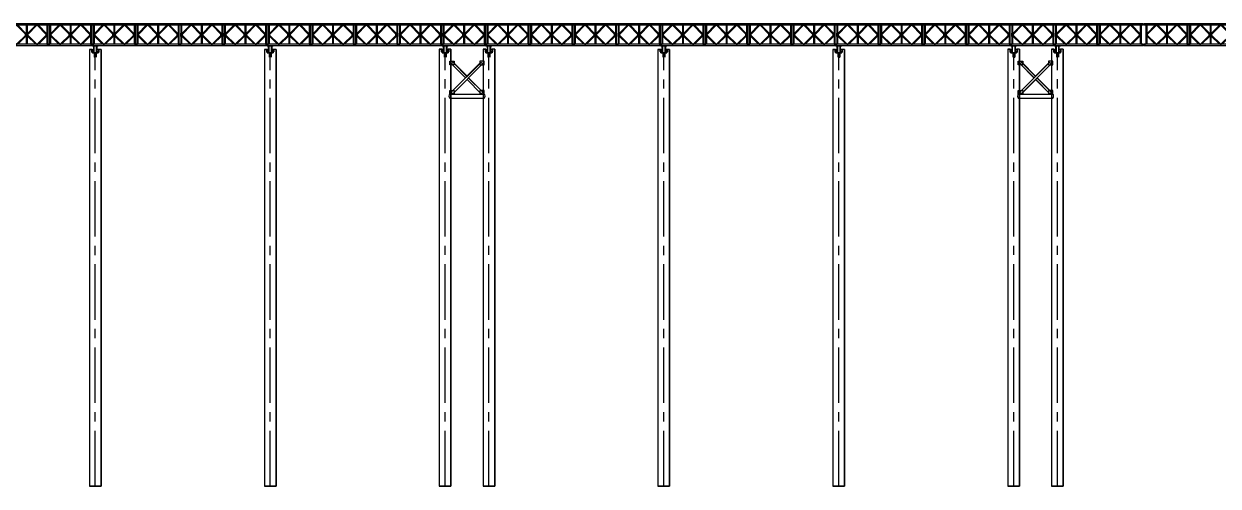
# Model space of a CAD drawing. Extents: x 0 to 558779, y 0 to 2762081.
# Drawn here: x 510849.9 to 510931.8, y 2757211.2 to 2757243 of the extents above; entities that cross this region are included whole.
import ezdxf

# ---------------------------------------------------------------- set-up
doc = ezdxf.new("R2010")
doc.units = 0
doc.header["$LTSCALE"] = 20
doc.linetypes.add('CENTER', pattern=[2, 1.25, -0.25, 0.25, -0.25])
doc.linetypes.add('CENTER2', pattern=[28.575, 19.05, -3.175, 3.175, -3.175])
for name, color, linetype in [('7标注层', 4, 'Continuous'), ('工字钢', 3, 'Continuous'), ('斜撑', 7, 'Continuous'), ('钢管立柱', 2, 'Continuous')]:
    doc.layers.add(name, color=color, linetype=linetype)
doc.layers.add('center', color=3, linetype='CENTER', lineweight=13)
doc.layers.add('标注', color=3, linetype='Continuous', lineweight=15)

# ---------------------------------------------------------------- blocks, each defined once
blk = doc.blocks.new('贝雷梁')
at = {"color": 7, "ltscale": 10}
for p, q in [((-7, 144.5), (-6.5, 145)), ((-7, 144.5), (-7, 135.5)), ((-7, 135.5), (-6.5, 135))]:
    blk.add_line(p, q, dxfattribs=at)
at = {"color": 7}
for p, q in [((-7, 144.5), (-7, 135.5)), ((-6.5, 145), (306.5, 145)), ((-6.5, 145), (306.5, 145)), ((-6.5, 135), (306.5, 135)), ((6, 135), (6, 5)), ((9, 70), (79.5, 140)), ((12, 77.2), (70.3, 135)), ((12, 135), (12, 5)), ((16.2, 73), (78.7, 135)), ((79.5, 140), (150, 70)), ((142.8, 73), (80.3, 135)), ((147, 77.2), (88.7, 135)), ((147, 135), (147, 5)), ((220.5, 140), (150, 70)), ((153, 77.2), (211.3, 135)), ((153, 135), (153, 5)), ((157.2, 73), (219.7, 135)), ((291, 70), (220.5, 140)), ((283.8, 73), (221.3, 135)), ((288, 77.2), (229.7, 135)), ((288, 135), (288, 5)), ((294, 135), (294, 5)), ((307, 144.5), (306.5, 145)), ((307, 135.5), (306.5, 135)), ((307, 144.5), (307, 135.5)), ((-7, 4.5), (-6.5, 5)), ((-7, 4.5), (-6.5, 5)), ((-7, -4.5), (-7, 4.5)), ((-7, -4.5), (-7, 4.5)), ((-6.5, 5), (306.5, 5)), ((7.5, 58.7), (7.5, 81.3)), ((7.5, 81.3), (17.7, 81.3)), ((7.5, 58.7), (17.7, 58.7)), ((9, 70), (79.5, 0)), ((12, 77.2), (16.2, 73)), ((12, 62.8), (16.2, 67)), ((12, 62.8), (70.3, 5)), ((16.2, 67), (78.7, 5)), ((17.7, 58.7), (17.7, 81.3)), ((79.5, 0), (150, 70)), ((142.8, 67), (80.3, 5)), ((147, 62.8), (88.7, 5)), ((141.3, 81.3), (158.7, 81.3)), ((141.3, 58.7), (141.3, 81.3)), ((141.3, 58.7), (158.7, 58.7)), ((142.8, 73), (147, 77.2)), ((142.8, 67), (147, 62.8)), ((220.5, 0), (150, 70)), ((157.2, 73), (153, 77.2)), ((157.2, 67), (153, 62.8)), ((153, 62.8), (211.3, 5)), ((157.2, 67), (219.7, 5)), ((158.7, 58.7), (158.7, 81.3)), ((291, 70), (220.5, 0)), ((283.8, 67), (221.3, 5)), ((288, 62.8), (229.7, 5)), ((282.3, 58.7), (282.3, 81.3)), ((292.5, 81.3), (282.3, 81.3)), ((282.3, 58.7), (292.5, 58.7)), ((288, 77.2), (283.8, 73)), ((288, 62.8), (283.8, 67)), ((292.5, 58.7), (292.5, 81.3)), ((307, 4.5), (306.5, 5)), ((307, -4.5), (307, 4.5)), ((-7, -4.5), (-6.5, -5)), ((-7, -4.5), (-6.5, -5)), ((-6.5, -5), (306.5, -5)), ((-6.5, -5), (306.5, -5)), ((307, -4.5), (306.5, -5))]:
    blk.add_line(p, q, dxfattribs=at)
at = {"color": 7, "ltscale": 10}
for centre in [(0, 140), (0, 140), (300, 140), (300, 140)]:
    blk.add_circle(centre, 2.5, dxfattribs=at)
at = {"color": 7}
for centre in [(0, 140), (0, 140), (0, 140), (0, 140), (0, 140), (0, 140), (0, 140), (0, 140), (300, 140), (300, 140), (300, 140), (300, 140), (300, 140), (300, 140), (300, 140), (300, 140), (0, 0), (300, 0), (300, 0), (300, 0), (300, 0), (300, 0), (300, 0)]:
    blk.add_circle(centre, 2.5, dxfattribs=at)
at = {"layer": 'center', "ltscale": 0.5}
for p, q in [((9, 145), (9, -5)), ((150, 145), (150, -5)), ((291, 145), (291, -5))]:
    blk.add_line(p, q, dxfattribs=at)
blk = doc.blocks.new('*U505')
at = {"xscale": -0.0100000000093132, "yscale": 0.0099999999947613, "zscale": 0.01}
blk.add_blockref('贝雷梁', (1.5, -0.7), dxfattribs=at)
blk = doc.blocks.new('*U504')
at = {"color": 0, "linetype": 'ByBlock', "lineweight": -2, "transparency": 16777216}
for p in [(171, 0), (174, 0), (177, 0), (180, 0), (183, 0), (186, 0), (189, 0), (192, 0), (195, 0), (198, 0), (201, 0), (204, 0), (207, 0), (210, 0), (213, 0), (216, 0), (219, 0), (222, 0), (225, 0), (228, 0), (231, 0), (234, 0), (237, 0), (240, 0), (243, 0), (246, 0)]:
    blk.add_blockref('*U505', p, dxfattribs=at)
blk = doc.blocks.new('*U503')
at = {"xscale": -0.0100000000093132, "yscale": 0.0099999999947613, "zscale": 0.01}
blk.add_blockref('贝雷梁', (1.5, -0.7), dxfattribs=at)
blk = doc.blocks.new('*U502')
at = {"color": 0, "linetype": 'ByBlock', "lineweight": -2, "transparency": 16777216}
for p in [(0, 0), (3, 0)]:
    blk.add_blockref('*U503', p, dxfattribs=at)
blk = doc.blocks.new('800钢管1')
at = {"color": 5, "linetype": 'Continuous'}
for p, q in [((-91008.82, 147630.83), (-91006.82, 147630.83)), ((-91008.82, 147630.83), (-91008.82, 147630.67)), ((-91008.82, 147630.67), (-91008, 147630.67)), ((-91007.87, 147630.54), (-91007.87, 147626.12)), ((-91007.77, 147626.12), (-91007.77, 147630.54)), ((-91006.82, 147630.67), (-91007.64, 147630.67)), ((-91006.82, 147630.83), (-91004.82, 147630.83)), ((-91006.82, 147630.83), (-91006.82, 147630.67)), ((-91006.82, 147630.83), (-91006.82, 147630.67)), ((-91006.82, 147630.67), (-91006, 147630.67)), ((-91005.87, 147630.54), (-91005.87, 147626.12)), ((-91005.77, 147626.12), (-91005.77, 147630.54)), ((-91004.82, 147630.67), (-91005.64, 147630.67)), ((-91004.82, 147630.83), (-91004.82, 147630.67)), ((-91008, 147625.99), (-91008.82, 147625.99)), ((-91008.82, 147625.99), (-91008.82, 147625.83)), ((-91008.82, 147625.83), (-91006.82, 147625.83)), ((-91006.82, 147625.99), (-91007.64, 147625.99)), ((-91006, 147625.99), (-91006.82, 147625.99)), ((-91006.82, 147625.99), (-91006.82, 147625.83)), ((-91006.82, 147625.83), (-91006.82, 147625.99)), ((-91006.82, 147625.83), (-91004.82, 147625.83)), ((-91004.82, 147625.99), (-91005.64, 147625.99)), ((-91004.82, 147625.83), (-91004.82, 147625.99))]:
    blk.add_line(p, q, dxfattribs=at)
for centre, start, end in [((-91008, 147630.54), 360, 90), ((-91007.64, 147630.54), 90, 180), ((-91006, 147630.54), 360, 90), ((-91005.64, 147630.54), 90, 180), ((-91008, 147626.12), 270, 0), ((-91007.64, 147626.12), 180, 270), ((-91006, 147626.12), 270, 0), ((-91005.64, 147626.12), 180, 270)]:
    blk.add_arc(centre, 0.13, start, end, dxfattribs=at)
at = {"layer": '工字钢', "color": 7}
for points in [[(-91006.82, 147625.83), (-91008.82, 147625.83), (-91008.82, 147625.99), (-91008, 147625.99, 0.414214), (-91007.87, 147626.12), (-91007.87, 147630.54, 0.414214), (-91008, 147630.67), (-91008.82, 147630.67), (-91008.82, 147630.83), (-91006.82, 147630.83), (-91006.82, 147630.67), (-91007.64, 147630.67, 0.414214), (-91007.77, 147630.54), (-91007.77, 147626.12, 0.414214), (-91007.64, 147625.99), (-91006.82, 147625.99)], [(-91006.82, 147625.83), (-91008.82, 147625.83), (-91008.82, 147625.99), (-91008, 147625.99, 0.414214), (-91007.87, 147626.12), (-91007.87, 147630.54, 0.414214), (-91008, 147630.67), (-91008.82, 147630.67), (-91008.82, 147630.83), (-91006.82, 147630.83), (-91006.82, 147630.67), (-91007.64, 147630.67, 0.414214), (-91007.77, 147630.54), (-91007.77, 147626.12, 0.414214), (-91007.64, 147625.99), (-91006.82, 147625.99)], [(-91004.82, 147625.83), (-91006.82, 147625.83), (-91006.82, 147625.99), (-91006, 147625.99, 0.414214), (-91005.87, 147626.12), (-91005.87, 147630.54, 0.414214), (-91006, 147630.67), (-91006.82, 147630.67), (-91006.82, 147630.83), (-91004.82, 147630.83), (-91004.82, 147630.67), (-91005.64, 147630.67, 0.414214), (-91005.77, 147630.54), (-91005.77, 147626.12, 0.414214), (-91005.64, 147625.99), (-91004.82, 147625.99)]]:
    blk.add_lwpolyline(points, format="xyb", close=True, dxfattribs=at)
at = {"layer": '钢管立柱', "color": 7, "lineweight": -3}
for p, q in [((-91010.82, 147628.33), (-91008.97, 147628.33)), ((-91008.97, 147628.33), (-91008.97, 147625.83)), ((-91004.67, 147625.83), (-91008.97, 147625.83)), ((-91002.82, 147628.33), (-91004.67, 147628.33)), ((-91004.67, 147628.33), (-91004.67, 147625.83)), ((-91002.82, 147328.33), (-91010.82, 147328.33))]:
    blk.add_line(p, q, dxfattribs=at)
at = {"layer": '钢管立柱', "color": 7, "linetype": 'Continuous'}
for p, q in [((-91008.97, 147628.33), (-91010.82, 147628.33)), ((-91010.82, 147628.33), (-91010.82, 147328.33)), ((-91009.24, 147628.2), (-91007.86, 147628.2)), ((-91009.24, 147626.68), (-91009.24, 147628.2)), ((-91007.86, 147626.68), (-91009.24, 147626.68)), ((-91008.97, 147625.83), (-91008.97, 147628.33)), ((-91004.67, 147625.83), (-91008.97, 147625.83)), ((-91007.86, 147628.2), (-91007.86, 147626.68)), ((-91007.78, 147626.68), (-91007.78, 147628.2)), ((-91005.78, 147628.2), (-91004.39, 147628.2)), ((-91005.78, 147626.68), (-91005.78, 147628.2)), ((-91004.39, 147626.68), (-91005.78, 147626.68)), ((-91002.82, 147628.33), (-91004.67, 147628.33)), ((-91004.67, 147628.33), (-91004.67, 147625.83)), ((-91004.39, 147628.2), (-91004.39, 147626.68)), ((-91002.82, 147328.33), (-91002.82, 147628.33)), ((-91010.82, 147328.33), (-91002.82, 147328.33))]:
    blk.add_line(p, q, dxfattribs=at)
at = {"layer": '钢管立柱', "color": 7, "linetype": 'ByBlock', "ltscale": 10}
for p, q in [((-91007.51, 147625.83), (-91007.51, 147623.03)), ((-91007.42, 147625.83), (-91007.42, 147623.03)), ((-91006.21, 147625.83), (-91006.21, 147623.03)), ((-91006.12, 147625.83), (-91006.12, 147623.03))]:
    blk.add_line(p, q, dxfattribs=at)
at = {"layer": '钢管立柱', "color": 7}
for p, q in [((-91007.42, 147623.03), (-91007.51, 147623.03)), ((-91006.21, 147623.03), (-91006.12, 147623.03))]:
    blk.add_line(p, q, dxfattribs=at)
at = {"layer": '钢管立柱', "color": 7, "linetype": 'ByBlock', "ltscale": 0.05}
for p, q in [((-91007.47, 147625.83), (-91007.47, 147623.03)), ((-91006.17, 147625.83), (-91006.17, 147623.03))]:
    blk.add_line(p, q, dxfattribs=at)
at = {"layer": '钢管立柱', "color": 3, "linetype": 'CENTER2', "ltscale": 0.1}
blk.add_line((-91006.82, 147328.33), (-91006.82, 147625.83), dxfattribs=at)
at = {"layer": '钢管立柱', "color": 7, "lineweight": -3}
for points in [[(-91010.82, 147628.33), (-91010.82, 147328.33)], [(-91002.82, 147628.33), (-91002.82, 147328.33)]]:
    blk.add_lwpolyline(points, dxfattribs=at)
for points in [[(-91009.24, 147628.2), (-91007.86, 147628.2), (-91007.86, 147626.68), (-91009.24, 147626.68)], [(-91004.39, 147628.2), (-91005.78, 147628.2), (-91005.78, 147626.68), (-91004.39, 147626.68)]]:
    blk.add_lwpolyline(points, close=True, dxfattribs=at)
blk = doc.blocks.new('720')
blk.add_blockref('800钢管1', (2169.83, -2792.16))
blk = doc.blocks.new('制动墩')
at = {"color": 4, "ltscale": 16}
for p, q in [((516029.374, 2752546.495), (516031.744, 2752546.495)), ((516029.374, 2752546.222), (516031.744, 2752546.222))]:
    blk.add_line(p, q, dxfattribs=at)
for centre, start, end in [((516029.53, 2752546.359), 138.70923, 221.29077), ((516031.589, 2752546.359), 318.70923, 41.29077)]:
    blk.add_arc(centre, 0.207, start, end, dxfattribs=at)
at = {"layer": '斜撑'}
for p, q in [((516029.474, 2752546.623), (516031.513, 2752548.673)), ((516029.481, 2752546.616), (516031.52, 2752548.666)), ((516029.492, 2752548.561), (516029.606, 2752548.673)), ((516030.447, 2752547.601), (516029.492, 2752548.561)), ((516030.454, 2752547.608), (516029.499, 2752548.568)), ((516029.58, 2752546.517), (516031.62, 2752548.568)), ((516029.588, 2752546.51), (516031.627, 2752548.561)), ((516030.552, 2752547.707), (516029.599, 2752548.666)), ((516030.559, 2752547.714), (516029.606, 2752548.673)), ((516031.627, 2752548.561), (516031.513, 2752548.673)), ((516031.531, 2752546.51), (516030.559, 2752547.487)), ((516031.539, 2752546.517), (516030.567, 2752547.494)), ((516031.638, 2752546.616), (516030.665, 2752547.594)), ((516031.645, 2752546.623), (516030.672, 2752547.601)), ((516029.588, 2752546.51), (516029.474, 2752546.623)), ((516031.531, 2752546.51), (516031.645, 2752546.623))]:
    blk.add_line(p, q, dxfattribs=at)
for points in [[(516029.374, 2752548.745), (516029.674, 2752548.745), (516029.674, 2752548.495), (516029.374, 2752548.495)], [(516031.744, 2752548.745), (516031.444, 2752548.745), (516031.444, 2752548.495), (516031.744, 2752548.495)], [(516029.374, 2752546.745), (516029.674, 2752546.745), (516029.674, 2752546.495), (516029.374, 2752546.495)], [(516031.744, 2752546.745), (516031.444, 2752546.745), (516031.444, 2752546.495), (516031.744, 2752546.495)]]:
    blk.add_lwpolyline(points, close=True, dxfattribs=at)
at = {"xscale": 0.09999999997671699, "yscale": 0.09999999997671699, "zscale": 0.09999999997671699}
for p in [(524912.758, 2738065.948), (524915.758, 2738065.948)]:
    blk.add_blockref('720', p, dxfattribs=at)
blk = doc.blocks.new('*U514')
blk.add_blockref('制动墩', (-516018.559, -2752534.69))
at = {"layer": '7标注层', "color": 7, "xscale": 0.09999999997671699, "yscale": 0.09999999997671699, "zscale": 0.09999999997671699}
blk.add_blockref('720', (8870.199, -14468.743), dxfattribs=at)
at = {"layer": '标注', "color": 1, "linetype": 'Continuous', "xscale": 0.09999999997671699, "yscale": 0.09999999997671699, "zscale": 0.09999999997671699}
blk.add_blockref('720', (8882.199, -14468.743), dxfattribs=at)
blk = doc.blocks.new('*U513')
at = {"color": 0, "linetype": 'ByBlock', "lineweight": -2, "transparency": 16777216}
for p in [(0, 0), (39, 0)]:
    blk.add_blockref('*U514', p, dxfattribs=at)

msp = doc.modelspace()

# ---------------------------------------------------------------- block references
for name, p in [('*U504', (510679.079, 2757242.227)), ('*U502', (510928.279, 2757242.227)), ('*U513', (510868.279, 2757226.352))]:
    msp.add_blockref(name, p)

doc.saveas('drawing.dxf')
